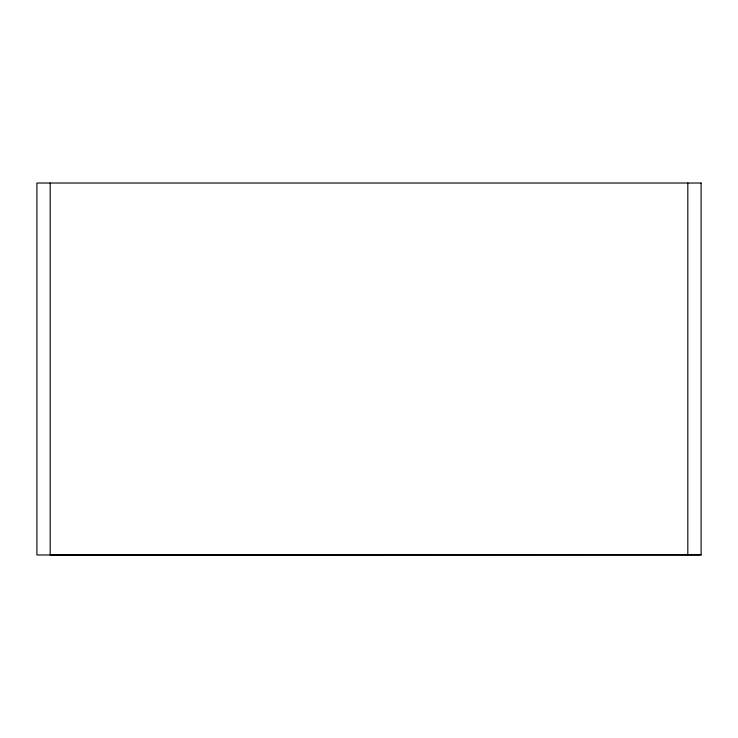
<?xml version="1.0" encoding="UTF-8"?>
<svg xmlns="http://www.w3.org/2000/svg" width="738" height="738" viewBox="0 0 738 738"><rect width="100%" height="100%" fill="white"/><g stroke="black" fill="none" stroke-linecap="round" stroke-linejoin="round"><path stroke-width="1.11" d="M701.1 554.81L50.184 554.976L50.184 183.024M687.816 183.024L687.816 554.81M701.1 183.024L36.9 183.024L36.9 554.976L701.1 554.976L701.1 183.024"/></g></svg>
